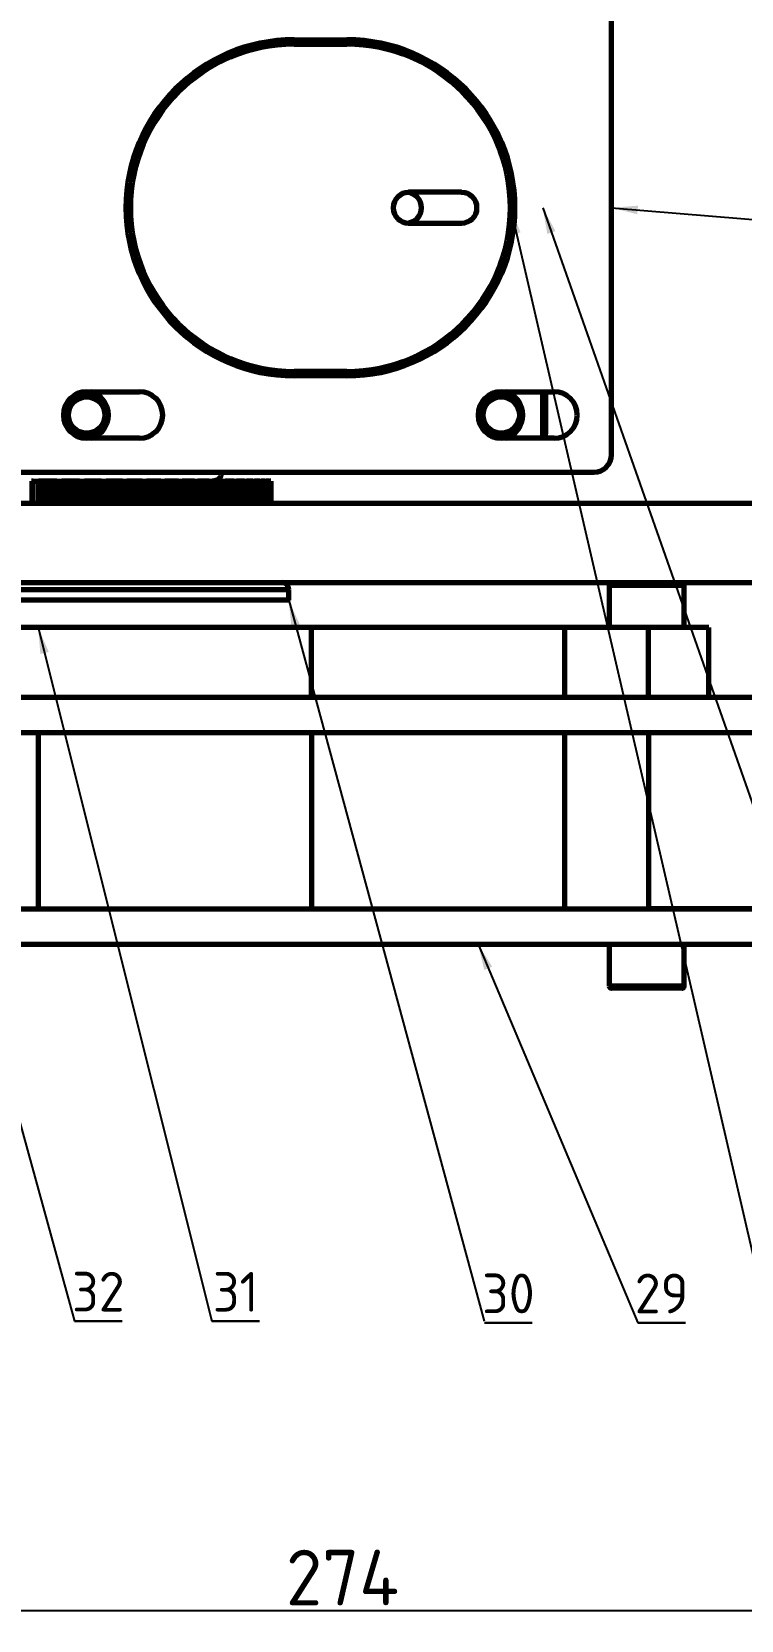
# Model space of a CAD drawing. Header units: millimetres. Extents: x -419 to 9215, y 1224 to 3301.
# Drawn here: x -126.1 to -36.7, y 1613.1 to 1813.2 of the extents above; entities that cross this region are included whole.
import ezdxf

# ---------------------------------------------------------------- set-up
doc = ezdxf.new("R2010")
doc.units = ezdxf.units.MM
doc.layers.add('0.3mm', color=240, linetype='Continuous', lineweight=30)
doc.layers.add('0.7mm', color=7, linetype='Continuous', lineweight=70)
doc.styles.get("Standard").update_dxf_attribs({"font": 'arial.ttf'})
doc.dimstyles.new('ISO-25', dxfattribs={"dimtxt": 2.5, "dimasz": 5, "dimexe": 1.25, "dimexo": 0.625, "dimtad": 1, "dimdec": 0, "dimtxsty": 'Standard', "dimcen": 2.5, "dimadec": 0, "dimazin": 0, "dimtfac": 1, "dimtdec": 0, "dimtmove": 0, "dimatfit": 3, "dimfxl": 1, "dimarcsym": 0})
doc.dimstyles.new('SLDDIMSTYLE0', dxfattribs={"dimtxt": 0.18, "dimasz": 3.302, "dimexe": 0, "dimexo": 0.0625, "dimgap": 0, "dimtad": 0, "dimtih": 1, "dimtoh": 1, "dimdec": 0, "dimrnd": 1e-09, "dimzin": 0, "dimdsep": 46, "dimtxsty": 'Standard', "dimsah": 1, "dimcen": 0.09, "dimadec": 0, "dimazin": 0, "dimtfac": 3.302, "dimtdec": 0, "dimtofl": 0, "dimtmove": 0, "dimatfit": 3, "dimfxl": 1, "dimfrac": 2, "dimtolj": 1, "dimtzin": 0, "dimarcsym": 0})

# ---------------------------------------------------------------- blocks, each defined once
blk = doc.blocks.new('*D69')
at = {"layer": '0.3mm', "color": 0, "lineweight": -2, "transparency": 16777216}
for p, q in [((-224.17, 1697.63), (-224.17, 1613.06)), ((50.28, 1697.63), (50.28, 1613.06)), ((-219.17, 1614.31), (45.28, 1614.31))]:
    blk.add_line(p, q, dxfattribs=at)
at = {"layer": '0.3mm', "color": 0, "lineweight": 211, "transparency": 16777216}
for points in [[(-219.17, 1615.15), (-219.17, 1613.48), (-224.17, 1614.31)], [(45.28, 1615.15), (45.28, 1613.48), (50.28, 1614.31)]]:
    blk.add_solid(points, dxfattribs=at)
at = {"layer": 'Defpoints', "color": 0, "lineweight": 211, "transparency": 16777216}
for p in [(-224.17, 1698.25), (50.28, 1698.25), (50.28, 1614.31)]:
    blk.add_point(p, dxfattribs=at)
at = {"layer": '0.3mm', "color": 0, "transparency": 16777216, "insert": (-86.94, 1618.44), "char_height": 2.5, "attachment_point": 5}
blk.add_mtext('{\\fTCVN 7284|b0|i0|c0|p34;\\H2.8x;274}', dxfattribs=at)

msp = doc.modelspace()

# ---------------------------------------------------------------- linework, layer by layer
at = {"layer": '0.3mm'}
for p, q in [((-114.7, 1650.76), (-120.7, 1650.76)), ((-97.39, 1650.74), (-103.39, 1650.74)), ((-63.04, 1650.53), (-69.04, 1650.53)), ((-43.74, 1650.53), (-49.74, 1650.53))]:
    msp.add_line(p, q, dxfattribs=at)
at = {"layer": '0.7mm', "color": 7, "linetype": 'Continuous', "lineweight": 70}
for p, q in [((-53.05, 1759.92), (-53.05, 1822.14)), ((-93.05, 1812.2), (-86.39, 1812.2)), ((-93.05, 1811.64), (-86.39, 1811.64)), ((-99.85, 1810.49), (-101.15, 1810.59)), ((-99.77, 1811.1), (-99.7, 1810.54)), ((-71.94, 1792.98), (-78.61, 1792.98)), ((-78.61, 1789.09), (-71.94, 1789.09)), ((-99.85, 1771.57), (-101.15, 1771.47)), ((-86.39, 1770.42), (-93.05, 1770.42)), ((-86.39, 1769.86), (-93.05, 1769.86)), ((-119.17, 1767.84), (-112.5, 1767.84)), ((-66.94, 1767.84), (-60.28, 1767.84)), ((-61.72, 1762), (-61.72, 1767.84)), ((-61.39, 1767.84), (-61.39, 1762.7)), ((-117.25, 1762.91), (-116.9, 1763.31)), ((-65.03, 1762.91), (-64.68, 1763.31)), ((-112.5, 1762), (-119.17, 1762)), ((-60.28, 1762), (-66.94, 1762)), ((-209.72, 1757.7), (-55.28, 1757.7)), ((-102.22, 1757.7), (-102.22, 1757.48)), ((-126.06, 1756.59), (-126.13, 1756.59)), ((-126.06, 1756.59), (-126.06, 1753.81)), ((-125.98, 1756.59), (-126.06, 1756.59)), ((-125.98, 1756.59), (-125.98, 1753.81)), ((-125.9, 1756.59), (-125.98, 1756.59)), ((-125.9, 1753.81), (-125.9, 1756.59)), ((-125.9, 1756.59), (-125.24, 1756.59)), ((-125.24, 1756.59), (-125.24, 1753.81)), ((-125.17, 1756.59), (-125.24, 1756.59)), ((-125.17, 1756.59), (-125.17, 1753.81)), ((-125.12, 1756.59), (-125.17, 1756.59)), ((-125.12, 1756.59), (-125.12, 1753.81)), ((-125.11, 1756.59), (-125.12, 1756.59)), ((-125.11, 1756.59), (-125.11, 1753.81)), ((-125.08, 1756.59), (-125.11, 1756.59)), ((-125.08, 1756.59), (-125.08, 1753.81)), ((-124.96, 1756.59), (-125.08, 1756.59)), ((-124.96, 1756.59), (-124.96, 1753.81)), ((-124.82, 1756.59), (-124.96, 1756.59)), ((-124.82, 1756.59), (-124.82, 1753.81)), ((-124.66, 1756.59), (-124.82, 1756.59)), ((-124.66, 1756.59), (-124.66, 1753.81)), ((-124.48, 1756.59), (-124.66, 1756.59)), ((-124.48, 1756.59), (-124.48, 1753.81)), ((-124.29, 1756.59), (-124.48, 1756.59)), ((-124.29, 1756.59), (-124.29, 1753.81)), ((-124.09, 1756.59), (-124.29, 1756.59)), ((-124.09, 1756.59), (-124.09, 1753.81)), ((-123.89, 1756.59), (-124.09, 1756.59)), ((-123.89, 1756.59), (-123.89, 1753.81)), ((-123.69, 1756.59), (-123.89, 1756.59)), ((-123.69, 1756.59), (-123.69, 1753.81)), ((-123.51, 1756.59), (-123.69, 1756.59)), ((-123.51, 1756.59), (-123.51, 1753.81)), ((-123.36, 1756.59), (-123.51, 1756.59)), ((-123.36, 1756.59), (-123.36, 1753.81)), ((-123.22, 1756.59), (-123.36, 1756.59)), ((-123.22, 1756.59), (-123.22, 1753.81)), ((-123.16, 1756.59), (-123.22, 1756.59)), ((-123.16, 1756.59), (-123.16, 1753.81)), ((-123.09, 1756.59), (-123.16, 1756.59)), ((-123.09, 1756.59), (-123.09, 1753.81)), ((-123.01, 1756.59), (-123.09, 1756.59)), ((-123.01, 1756.59), (-123.01, 1753.81)), ((-122.93, 1756.59), (-123.01, 1756.59)), ((-122.93, 1753.81), (-122.93, 1756.59)), ((-122.93, 1756.59), (-122.29, 1756.59)), ((-122.29, 1756.59), (-122.29, 1753.81)), ((-122.22, 1756.59), (-122.29, 1756.59)), ((-122.22, 1756.59), (-122.22, 1753.81)), ((-122.18, 1756.59), (-122.22, 1756.59)), ((-122.18, 1756.59), (-122.18, 1753.81)), ((-122.17, 1756.59), (-122.18, 1756.59)), ((-122.17, 1756.59), (-122.17, 1753.81)), ((-122.11, 1756.59), (-122.17, 1756.59)), ((-122.11, 1756.59), (-122.11, 1753.81)), ((-121.98, 1756.59), (-122.11, 1756.59)), ((-121.98, 1756.59), (-121.98, 1753.81)), ((-121.82, 1756.59), (-121.98, 1756.59)), ((-121.82, 1756.59), (-121.82, 1753.81)), ((-121.65, 1756.59), (-121.82, 1756.59)), ((-121.65, 1756.59), (-121.65, 1753.81)), ((-121.46, 1756.59), (-121.65, 1756.59)), ((-121.46, 1756.59), (-121.46, 1753.81)), ((-121.26, 1756.59), (-121.46, 1756.59)), ((-121.26, 1756.59), (-121.26, 1753.81)), ((-121.06, 1756.59), (-121.26, 1756.59)), ((-121.06, 1756.59), (-121.06, 1753.81)), ((-120.85, 1756.59), (-121.06, 1756.59)), ((-120.85, 1756.59), (-120.85, 1753.81)), ((-120.67, 1756.59), (-120.85, 1756.59)), ((-120.67, 1756.59), (-120.67, 1753.81)), ((-120.5, 1756.59), (-120.67, 1756.59)), ((-120.5, 1756.59), (-120.5, 1753.81)), ((-120.36, 1756.59), (-120.5, 1756.59)), ((-120.36, 1756.59), (-120.36, 1753.81)), ((-120.29, 1756.59), (-120.36, 1756.59)), ((-120.29, 1756.59), (-120.29, 1753.81)), ((-120.22, 1756.59), (-120.29, 1756.59)), ((-120.22, 1756.59), (-120.22, 1753.81)), ((-120.14, 1756.59), (-120.22, 1756.59)), ((-120.14, 1756.59), (-120.14, 1753.81)), ((-120.06, 1756.59), (-120.14, 1756.59)), ((-120.06, 1753.81), (-120.06, 1756.59)), ((-120.06, 1756.59), (-119.44, 1756.59)), ((-119.44, 1756.59), (-119.44, 1753.81)), ((-119.38, 1756.59), (-119.44, 1756.59)), ((-119.38, 1756.59), (-119.38, 1753.81)), ((-119.34, 1756.59), (-119.38, 1756.59)), ((-119.34, 1756.59), (-119.34, 1753.81)), ((-119.34, 1756.59), (-119.34, 1753.81)), ((-119.34, 1756.59), (-119.34, 1756.59)), ((-119.24, 1756.59), (-119.34, 1756.59)), ((-119.24, 1756.59), (-119.24, 1753.81)), ((-119.09, 1756.59), (-119.24, 1756.59)), ((-119.09, 1756.59), (-119.09, 1753.81)), ((-118.92, 1756.59), (-119.09, 1756.59)), ((-118.92, 1756.59), (-118.92, 1753.81)), ((-118.74, 1756.59), (-118.92, 1756.59)), ((-118.74, 1756.59), (-118.74, 1753.81)), ((-118.54, 1756.59), (-118.74, 1756.59)), ((-118.54, 1756.59), (-118.54, 1753.81)), ((-118.34, 1756.59), (-118.54, 1756.59)), ((-118.34, 1756.59), (-118.34, 1753.81)), ((-118.13, 1756.59), (-118.34, 1756.59)), ((-118.13, 1756.59), (-118.13, 1753.81)), ((-117.93, 1756.59), (-118.13, 1756.59)), ((-117.93, 1756.59), (-117.93, 1753.81)), ((-117.75, 1756.59), (-117.93, 1756.59)), ((-117.75, 1756.59), (-117.75, 1753.81)), ((-117.6, 1756.59), (-117.75, 1756.59)), ((-117.6, 1756.59), (-117.6, 1753.81)), ((-117.53, 1756.59), (-117.6, 1756.59)), ((-117.53, 1756.59), (-117.53, 1753.81)), ((-117.45, 1756.59), (-117.53, 1756.59)), ((-117.45, 1756.59), (-117.45, 1753.81)), ((-117.38, 1756.59), (-117.45, 1756.59)), ((-117.38, 1756.59), (-117.38, 1753.81)), ((-117.3, 1756.59), (-117.38, 1756.59)), ((-117.3, 1753.81), (-117.3, 1756.59)), ((-117.3, 1756.59), (-116.71, 1756.59)), ((-116.71, 1756.59), (-116.71, 1753.81)), ((-116.65, 1756.59), (-116.71, 1756.59)), ((-116.65, 1756.59), (-116.65, 1753.81)), ((-116.62, 1756.59), (-116.65, 1756.59)), ((-116.62, 1756.59), (-116.62, 1753.81)), ((-116.62, 1756.59), (-116.62, 1753.81)), ((-116.62, 1756.59), (-116.62, 1756.59)), ((-116.62, 1756.59), (-116.62, 1753.81)), ((-116.62, 1756.59), (-116.62, 1756.59)), ((-116.48, 1756.59), (-116.62, 1756.59)), ((-116.48, 1756.59), (-116.48, 1753.81)), ((-116.31, 1756.59), (-116.48, 1756.59)), ((-116.31, 1756.59), (-116.31, 1753.81)), ((-116.13, 1756.59), (-116.31, 1756.59)), ((-116.13, 1756.59), (-116.13, 1753.81)), ((-115.94, 1756.59), (-116.13, 1756.59)), ((-115.94, 1756.59), (-115.94, 1753.81)), ((-115.74, 1756.59), (-115.94, 1756.59)), ((-115.74, 1756.59), (-115.74, 1753.81)), ((-115.52, 1756.59), (-115.74, 1756.59)), ((-115.52, 1756.59), (-115.52, 1753.81)), ((-115.32, 1756.59), (-115.52, 1756.59)), ((-115.32, 1756.59), (-115.32, 1753.81)), ((-115.13, 1756.59), (-115.32, 1756.59)), ((-115.13, 1756.59), (-115.13, 1753.81)), ((-114.97, 1756.59), (-115.13, 1756.59)), ((-114.97, 1756.59), (-114.97, 1753.81)), ((-114.9, 1756.59), (-114.97, 1756.59)), ((-114.9, 1756.59), (-114.9, 1753.81)), ((-114.82, 1756.59), (-114.9, 1756.59)), ((-114.82, 1756.59), (-114.82, 1753.81)), ((-114.74, 1756.59), (-114.82, 1756.59)), ((-114.74, 1756.59), (-114.74, 1753.81)), ((-114.66, 1756.59), (-114.74, 1756.59)), ((-114.66, 1753.81), (-114.66, 1756.59)), ((-114.66, 1756.59), (-114.1, 1756.59)), ((-114.1, 1756.59), (-114.1, 1753.81)), ((-114.05, 1756.59), (-114.1, 1756.59)), ((-114.05, 1756.59), (-114.05, 1753.81)), ((-114.03, 1756.59), (-114.05, 1756.59)), ((-114.03, 1756.59), (-114.03, 1753.81)), ((-113.99, 1756.59), (-114.03, 1756.59)), ((-113.99, 1756.59), (-113.99, 1753.81)), ((-113.84, 1756.59), (-113.99, 1756.59)), ((-113.84, 1756.59), (-113.84, 1753.81)), ((-113.66, 1756.59), (-113.84, 1756.59)), ((-113.66, 1756.59), (-113.66, 1753.81)), ((-113.47, 1756.59), (-113.66, 1756.59)), ((-113.47, 1756.59), (-113.47, 1753.81)), ((-113.27, 1756.59), (-113.47, 1756.59)), ((-113.27, 1756.59), (-113.27, 1753.81)), ((-113.04, 1756.59), (-113.27, 1756.59)), ((-113.04, 1756.59), (-113.04, 1753.81)), ((-112.84, 1756.59), (-113.04, 1756.59)), ((-112.84, 1756.59), (-112.84, 1753.81)), ((-112.64, 1756.59), (-112.84, 1756.59)), ((-112.64, 1756.59), (-112.64, 1753.81)), ((-112.47, 1756.59), (-112.64, 1756.59)), ((-112.47, 1756.59), (-112.47, 1753.81)), ((-112.4, 1756.59), (-112.47, 1756.59)), ((-112.4, 1756.59), (-112.4, 1753.81)), ((-112.32, 1756.59), (-112.4, 1756.59)), ((-112.32, 1756.59), (-112.32, 1753.81)), ((-112.24, 1756.59), (-112.32, 1756.59)), ((-112.24, 1756.59), (-112.24, 1753.81)), ((-112.17, 1756.59), (-112.24, 1756.59)), ((-112.17, 1753.81), (-112.17, 1756.59)), ((-112.17, 1756.59), (-111.64, 1756.59)), ((-111.64, 1756.59), (-111.64, 1753.81)), ((-111.59, 1756.59), (-111.64, 1756.59)), ((-111.59, 1756.59), (-111.59, 1753.81)), ((-111.57, 1756.59), (-111.59, 1756.59)), ((-111.57, 1756.59), (-111.57, 1753.81)), ((-111.5, 1756.59), (-111.57, 1756.59)), ((-111.5, 1756.59), (-111.5, 1753.81)), ((-111.33, 1756.59), (-111.5, 1756.59)), ((-111.33, 1756.59), (-111.33, 1753.81)), ((-111.14, 1756.59), (-111.33, 1756.59)), ((-111.14, 1756.59), (-111.14, 1753.81)), ((-110.94, 1756.59), (-111.14, 1756.59)), ((-110.94, 1756.59), (-110.94, 1753.81)), ((-110.71, 1756.59), (-110.94, 1756.59)), ((-110.71, 1756.59), (-110.71, 1753.81)), ((-110.5, 1756.59), (-110.71, 1756.59)), ((-110.5, 1756.59), (-110.5, 1753.81)), ((-110.3, 1756.59), (-110.5, 1756.59)), ((-110.3, 1756.59), (-110.3, 1753.81)), ((-110.12, 1756.59), (-110.3, 1756.59)), ((-110.12, 1756.59), (-110.12, 1753.81)), ((-110.04, 1756.59), (-110.12, 1756.59)), ((-110.04, 1756.59), (-110.04, 1753.81)), ((-109.96, 1756.59), (-110.04, 1756.59)), ((-109.96, 1756.59), (-109.96, 1753.81)), ((-109.89, 1756.59), (-109.96, 1756.59)), ((-109.89, 1756.59), (-109.89, 1753.81)), ((-109.81, 1756.59), (-109.89, 1756.59)), ((-109.81, 1753.81), (-109.81, 1756.59)), ((-109.81, 1756.59), (-109.32, 1756.59)), ((-109.32, 1756.59), (-109.32, 1753.81)), ((-109.27, 1756.59), (-109.32, 1756.59)), ((-109.27, 1756.59), (-109.27, 1753.81)), ((-109.26, 1756.59), (-109.27, 1756.59)), ((-109.26, 1756.59), (-109.26, 1753.81)), ((-109.14, 1756.59), (-109.26, 1756.59)), ((-109.14, 1756.59), (-109.14, 1753.81)), ((-108.96, 1756.59), (-109.14, 1756.59)), ((-108.96, 1756.59), (-108.96, 1753.81)), ((-108.76, 1756.59), (-108.96, 1756.59)), ((-108.76, 1756.59), (-108.76, 1753.81)), ((-108.53, 1756.59), (-108.76, 1756.59)), ((-108.53, 1756.59), (-108.53, 1753.81)), ((-108.32, 1756.59), (-108.53, 1756.59)), ((-108.32, 1756.59), (-108.32, 1753.81)), ((-108.11, 1756.59), (-108.32, 1756.59)), ((-108.11, 1756.59), (-108.11, 1753.81)), ((-107.92, 1756.59), (-108.11, 1756.59)), ((-107.92, 1756.59), (-107.92, 1753.81)), ((-107.84, 1756.59), (-107.92, 1756.59)), ((-107.84, 1756.59), (-107.84, 1753.81)), ((-107.76, 1756.59), (-107.84, 1756.59)), ((-107.76, 1756.59), (-107.76, 1753.81)), ((-107.69, 1756.59), (-107.76, 1756.59)), ((-107.69, 1756.59), (-107.69, 1753.81)), ((-107.62, 1756.59), (-107.69, 1756.59)), ((-107.62, 1753.81), (-107.62, 1756.59)), ((-107.62, 1756.59), (-107.16, 1756.59)), ((-107.16, 1756.59), (-107.16, 1753.81)), ((-107.12, 1756.59), (-107.16, 1756.59)), ((-107.12, 1756.59), (-107.12, 1753.81)), ((-107.11, 1756.59), (-107.12, 1756.59)), ((-107.11, 1756.59), (-107.11, 1753.81)), ((-106.94, 1756.59), (-107.11, 1756.59)), ((-106.94, 1756.59), (-106.94, 1753.81)), ((-106.74, 1756.59), (-106.94, 1756.59)), ((-106.74, 1756.59), (-106.74, 1753.81)), ((-106.52, 1756.59), (-106.74, 1756.59)), ((-106.52, 1756.59), (-106.52, 1753.81)), ((-106.3, 1756.59), (-106.52, 1756.59)), ((-106.3, 1756.59), (-106.3, 1753.81)), ((-106.09, 1756.59), (-106.3, 1756.59)), ((-106.09, 1756.59), (-106.09, 1753.81)), ((-105.89, 1756.59), (-106.09, 1756.59)), ((-105.89, 1756.59), (-105.89, 1753.81)), ((-105.81, 1756.59), (-105.89, 1756.59)), ((-105.81, 1756.59), (-105.81, 1753.81)), ((-105.73, 1756.59), (-105.81, 1756.59)), ((-105.73, 1756.59), (-105.73, 1753.81)), ((-105.66, 1756.59), (-105.73, 1756.59)), ((-105.66, 1756.59), (-105.66, 1753.81)), ((-105.59, 1756.59), (-105.66, 1756.59)), ((-105.59, 1753.81), (-105.59, 1756.59)), ((-105.59, 1756.59), (-105.17, 1756.59)), ((-105.17, 1756.59), (-105.17, 1753.81)), ((-105.13, 1756.59), (-105.17, 1756.59)), ((-105.13, 1756.59), (-105.13, 1753.81)), ((-105.13, 1756.59), (-105.13, 1753.81)), ((-105.13, 1756.59), (-105.13, 1756.59)), ((-105.09, 1756.59), (-105.13, 1756.59)), ((-105.09, 1756.59), (-105.09, 1753.81)), ((-104.9, 1756.59), (-105.09, 1756.59)), ((-104.9, 1756.59), (-104.9, 1753.81)), ((-104.67, 1756.59), (-104.9, 1756.59)), ((-104.67, 1756.59), (-104.67, 1753.81)), ((-104.45, 1756.59), (-104.67, 1756.59)), ((-104.45, 1756.59), (-104.45, 1753.81)), ((-104.23, 1756.59), (-104.45, 1756.59)), ((-104.23, 1756.59), (-104.23, 1753.81)), ((-104.03, 1756.59), (-104.23, 1756.59)), ((-104.03, 1756.59), (-104.03, 1753.81)), ((-103.95, 1756.59), (-104.03, 1756.59)), ((-103.95, 1756.59), (-103.95, 1753.81)), ((-103.87, 1756.59), (-103.95, 1756.59)), ((-103.87, 1756.59), (-103.87, 1753.81)), ((-103.8, 1756.59), (-103.87, 1756.59)), ((-103.8, 1756.59), (-103.8, 1753.81)), ((-103.74, 1756.59), (-103.8, 1756.59)), ((-103.74, 1753.81), (-103.74, 1756.59)), ((-103.74, 1756.59), (-103.35, 1756.59)), ((-103.35, 1756.59), (-103.35, 1753.81)), ((-103.33, 1756.59), (-103.35, 1756.59)), ((-103.33, 1756.59), (-103.33, 1753.81)), ((-103.23, 1756.59), (-103.33, 1756.59)), ((-103.23, 1756.59), (-103.23, 1753.81)), ((-103, 1756.59), (-103.23, 1756.59)), ((-103, 1756.59), (-103, 1753.81)), ((-102.78, 1756.59), (-103, 1756.59)), ((-102.78, 1756.59), (-102.78, 1753.81)), ((-102.56, 1756.59), (-102.78, 1756.59)), ((-102.56, 1756.59), (-102.56, 1753.81)), ((-102.36, 1756.59), (-102.56, 1756.59)), ((-102.36, 1756.59), (-102.36, 1753.81)), ((-102.27, 1756.59), (-102.36, 1756.59)), ((-102.27, 1756.59), (-102.27, 1753.81)), ((-102.19, 1756.59), (-102.27, 1756.59)), ((-102.19, 1756.59), (-102.19, 1753.81)), ((-102.12, 1756.59), (-102.19, 1756.59)), ((-102.12, 1756.59), (-102.12, 1753.81)), ((-102.07, 1756.59), (-102.12, 1756.59)), ((-102.07, 1753.81), (-102.07, 1756.59)), ((-102.07, 1756.59), (-101.72, 1756.59)), ((-101.72, 1756.59), (-101.72, 1753.81)), ((-101.7, 1756.59), (-101.72, 1756.59)), ((-101.7, 1756.59), (-101.7, 1753.81)), ((-101.52, 1756.59), (-101.7, 1756.59)), ((-101.52, 1756.59), (-101.52, 1753.81)), ((-101.3, 1756.59), (-101.52, 1756.59)), ((-101.3, 1756.59), (-101.3, 1753.81)), ((-101.08, 1756.59), (-101.3, 1756.59)), ((-101.08, 1756.59), (-101.08, 1753.81)), ((-100.87, 1756.59), (-101.08, 1756.59)), ((-100.87, 1756.59), (-100.87, 1753.81)), ((-100.78, 1756.59), (-100.87, 1756.59)), ((-100.78, 1756.59), (-100.78, 1753.81)), ((-100.7, 1756.59), (-100.78, 1756.59)), ((-100.7, 1756.59), (-100.7, 1753.81)), ((-100.64, 1756.59), (-100.7, 1756.59)), ((-100.64, 1756.59), (-100.64, 1753.81)), ((-100.59, 1756.59), (-100.64, 1756.59)), ((-100.59, 1753.81), (-100.59, 1756.59)), ((-100.59, 1756.59), (-100.29, 1756.59)), ((-100.29, 1756.59), (-100.29, 1753.81)), ((-100.27, 1756.59), (-100.29, 1756.59)), ((-100.27, 1756.59), (-100.27, 1753.81)), ((-100.23, 1756.59), (-100.27, 1756.59)), ((-100.23, 1756.59), (-100.23, 1753.81)), ((-100.01, 1756.59), (-100.23, 1756.59)), ((-100.01, 1756.59), (-100.01, 1753.81)), ((-99.79, 1756.59), (-100.01, 1756.59)), ((-99.79, 1756.59), (-99.79, 1753.81)), ((-99.57, 1756.59), (-99.79, 1756.59)), ((-99.57, 1756.59), (-99.57, 1753.81)), ((-99.49, 1756.59), (-99.57, 1756.59)), ((-99.49, 1756.59), (-99.49, 1753.81)), ((-99.41, 1756.59), (-99.49, 1756.59)), ((-99.41, 1756.59), (-99.41, 1753.81)), ((-99.35, 1756.59), (-99.41, 1756.59)), ((-99.35, 1756.59), (-99.35, 1753.81)), ((-99.3, 1756.59), (-99.35, 1756.59)), ((-99.3, 1753.81), (-99.3, 1756.59)), ((-99.3, 1756.59), (-99.04, 1756.59)), ((-99.04, 1756.59), (-99.04, 1753.81)), ((-99.03, 1756.59), (-99.04, 1756.59)), ((-99.03, 1756.59), (-99.03, 1753.81)), ((-98.92, 1756.59), (-99.03, 1756.59)), ((-98.92, 1756.59), (-98.92, 1753.81)), ((-98.7, 1756.59), (-98.92, 1756.59)), ((-98.7, 1756.59), (-98.7, 1753.81)), ((-98.48, 1756.59), (-98.7, 1756.59)), ((-98.48, 1756.59), (-98.48, 1753.81)), ((-98.39, 1756.59), (-98.48, 1756.59)), ((-98.39, 1756.59), (-98.39, 1753.81)), ((-98.32, 1756.59), (-98.39, 1756.59)), ((-98.32, 1756.59), (-98.32, 1753.81)), ((-98.26, 1756.59), (-98.32, 1756.59)), ((-98.26, 1756.59), (-98.26, 1753.81)), ((-98.22, 1756.59), (-98.26, 1756.59)), ((-98.22, 1753.81), (-98.22, 1756.59)), ((-98.22, 1756.59), (-98.01, 1756.59)), ((-98.01, 1756.59), (-98.01, 1753.81)), ((-98, 1756.59), (-98.01, 1756.59)), ((-98, 1756.59), (-98, 1753.81)), ((-97.81, 1756.59), (-98, 1756.59)), ((-97.81, 1756.59), (-97.81, 1753.81)), ((-97.59, 1756.59), (-97.81, 1756.59)), ((-97.59, 1756.59), (-97.59, 1753.81)), ((-97.5, 1756.59), (-97.59, 1756.59)), ((-97.5, 1756.59), (-97.5, 1753.81)), ((-97.43, 1756.59), (-97.5, 1756.59)), ((-97.43, 1756.59), (-97.43, 1753.81)), ((-97.38, 1756.59), (-97.43, 1756.59)), ((-97.38, 1756.59), (-97.38, 1753.81)), ((-97.34, 1756.59), (-97.38, 1756.59)), ((-97.34, 1753.81), (-97.34, 1756.59)), ((-97.34, 1756.59), (-97.17, 1756.59)), ((-97.17, 1756.59), (-97.17, 1753.81)), ((-97.17, 1756.59), (-97.17, 1753.81)), ((-97.17, 1756.59), (-97.17, 1756.59)), ((-97.13, 1756.59), (-97.17, 1756.59)), ((-97.13, 1756.59), (-97.13, 1753.81)), ((-96.91, 1756.59), (-97.13, 1756.59)), ((-96.91, 1756.59), (-96.91, 1753.81)), ((-96.83, 1756.59), (-96.91, 1756.59)), ((-96.83, 1756.59), (-96.83, 1753.81)), ((-96.76, 1756.59), (-96.83, 1756.59)), ((-96.76, 1756.59), (-96.76, 1753.81)), ((-96.7, 1756.59), (-96.76, 1756.59)), ((-96.7, 1756.59), (-96.7, 1753.81)), ((-96.67, 1756.59), (-96.7, 1756.59)), ((-96.67, 1753.81), (-96.67, 1756.59)), ((-96.67, 1756.59), (-96.55, 1756.59)), ((-96.55, 1756.59), (-96.55, 1753.81)), ((-96.45, 1756.59), (-96.55, 1756.59)), ((-96.45, 1756.59), (-96.45, 1753.81)), ((-96.36, 1756.59), (-96.45, 1756.59)), ((-96.36, 1756.59), (-96.36, 1753.81)), ((-96.29, 1756.59), (-96.36, 1756.59)), ((-96.29, 1756.59), (-96.29, 1753.81)), ((-96.24, 1756.59), (-96.29, 1756.59)), ((-96.24, 1756.59), (-96.24, 1753.81)), ((-96.22, 1756.59), (-96.24, 1756.59)), ((-96.22, 1753.81), (-96.22, 1756.59)), ((-96.22, 1756.59), (-96.15, 1756.59)), ((-96.15, 1756.59), (-96.15, 1753.81)), ((-96.11, 1756.59), (-96.15, 1756.59)), ((-96.11, 1756.59), (-96.11, 1753.81)), ((-96.04, 1756.59), (-96.11, 1756.59)), ((-96.04, 1756.59), (-96.04, 1753.81)), ((-96, 1756.59), (-96.04, 1756.59)), ((-96, 1756.59), (-96, 1753.81)), ((-95.98, 1756.59), (-96, 1756.59)), ((-95.98, 1753.81), (-95.98, 1756.59)), ((-95.98, 1756.59), (-95.95, 1756.59)), ((-95.95, 1756.59), (-95.95, 1753.81)), ((-132.21, 1753.81), (-29.17, 1753.81)), ((-132.21, 1743.81), (-29.17, 1743.81)), ((-53.33, 1743.42), (-53.33, 1738.14)), ((-53.05, 1743.7), (-48.61, 1743.7)), ((-48.61, 1743.7), (-44.17, 1743.7)), ((-43.89, 1738.14), (-43.89, 1743.42)), ((-93.72, 1741.59), (-199.06, 1741.59)), ((-93.72, 1741.59), (-93.72, 1742.92)), ((-90.83, 1738.14), (-159.72, 1738.14)), ((-90.83, 1729.36), (-90.83, 1738.14)), ((-58.97, 1738.14), (-90.83, 1738.14)), ((-58.97, 1738.14), (-58.97, 1729.36)), ((-48.38, 1738.14), (-58.97, 1738.14)), ((-48.38, 1729.36), (-48.38, 1738.14)), ((-40.8, 1738.14), (-48.38, 1738.14)), ((-40.8, 1729.36), (-40.8, 1738.14)), ((-221.94, 1729.36), (48.06, 1729.36)), ((-221.94, 1724.92), (48.06, 1724.92)), ((-125.28, 1724.92), (-125.28, 1702.7)), ((-90.83, 1724.92), (-90.83, 1702.7)), ((-58.97, 1724.92), (-58.97, 1702.7)), ((-48.38, 1724.92), (-48.38, 1702.7)), ((-48.38, 1724.92), (48.06, 1724.92)), ((-221.94, 1702.7), (48.06, 1702.7)), ((48.06, 1702.7), (-48.38, 1702.7)), ((-221.94, 1698.25), (48.06, 1698.25)), ((-53.33, 1698.25), (-53.33, 1692.98)), ((-43.89, 1692.98), (-43.89, 1698.25)), ((-44.17, 1692.7), (-53.05, 1692.7))]:
    msp.add_line(p, q, dxfattribs=at)
at = {"layer": '0.7mm', "color": 8, "linetype": 'Continuous', "lineweight": 70}
for p, q in [((-48.61, 1743.42), (-53.33, 1743.42)), ((-43.89, 1743.42), (-48.61, 1743.42)), ((-199.06, 1742.92), (-93.72, 1742.92)), ((-53.33, 1692.98), (-43.89, 1692.98))]:
    msp.add_line(p, q, dxfattribs=at)
at = {"layer": '0.7mm', "color": 7, "linetype": 'Continuous', "lineweight": 70, "flags": 128}
msp.add_lwpolyline([(-61.39, 1762.7), (-61.45, 1762.05), (-61.46, 1762)], dxfattribs=at)
at = {"layer": '0.7mm', "color": 7, "linetype": 'Continuous', "lineweight": 70}
for centre, radius in [((-119.17, 1764.92), 2.33), ((-119.17, 1764.92), 2.28), ((-66.94, 1764.92), 2.33), ((-66.94, 1764.92), 2.28)]:
    msp.add_circle(centre, radius, dxfattribs=at)
for centre, radius, start, end in [((-93.05, 1791.03), 21.17, 90, 270), ((-93.05, 1791.03), 20.61, 90, 270), ((-86.39, 1791.03), 21.17, 270, 90), ((-86.39, 1791.03), 20.61, 270, 90), ((-78.61, 1791.03), 1.94, 90, 270), ((-78.94, 1791.03), 1.94, 274.9165, 85.0835), ((-71.94, 1791.03), 1.94, 270, 90), ((-119.17, 1764.92), 2.92, 90, 270), ((-119.17, 1764.92), 2.78, 35.4132, 313.591), ((-119.5, 1764.92), 3.06, 286.9885, 73.0115), ((-112.5, 1764.92), 2.92, 270, 90), ((-66.94, 1764.92), 2.92, 90, 270), ((-66.94, 1764.92), 2.78, 35.4132, 313.591), ((-67.28, 1764.92), 3.06, 286.9885, 73.0115), ((-60.28, 1764.92), 2.92, 270, 90), ((-55.28, 1759.92), 2.22, 270, 0), ((-94.6, 1742.92), 0.889, 0, 90), ((-53.05, 1743.42), 0.278, 90, 180), ((-44.17, 1743.42), 0.278, 0, 90), ((-53.05, 1692.98), 0.278, 180, 270), ((-44.17, 1692.98), 0.278, 270, 0)]:
    msp.add_arc(centre, radius, start, end, dxfattribs=at)
msp.add_open_spline([(-102.22, 1757.48), (-102.23, 1757.42), (-102.24, 1757.29), (-102.31, 1757.11), (-102.43, 1756.95), (-102.62, 1756.78), (-102.92, 1756.62), (-103.18, 1756.6), (-103.33, 1756.59)], degree=3, knots=[0, 0, 0, 0, 0.114249, 0.233999, 0.361479, 0.498509, 0.71116, 1, 1, 1, 1], dxfattribs=at)

# ---------------------------------------------------------------- texts
at = {"layer": '0.3mm', "char_height": 5, "attachment_point": 5}
for s, insert in [('{\\fTCVN 7284|b0|i0|c0|p34;32}', (-117.7, 1654.46)), ('{\\fTCVN 7284|b0|i0|c0|p34;31}', (-100.39, 1654.44)), ('{\\fTCVN 7284|b0|i0|c0|p34;30}', (-66.04, 1654.24)), ('{\\fTCVN 7284|b0|i0|c0|p34;29}', (-46.74, 1654.24))]:
    msp.add_mtext_dynamic_manual_height_columns(s, width=10.3446, gutter_width=12.5, heights=[0], dxfattribs=dict(at, insert=insert))

# ---------------------------------------------------------------- dimensions: what is measured, and where the dimension line sits
at = {"layer": '0.3mm'}
dim = msp.add_linear_dim(base=(50.28, 1614.31), p1=(-224.17, 1698.25), p2=(50.28, 1698.25), text='{\\fTCVN 7284|b0|i0|c0|p34;\\H2.8x;<>}', dimstyle='ISO-25', dxfattribs=at)
dim.commit()
dim.dimension.update_dxf_attribs({"geometry": '*D69', "text_midpoint": (-86.94, 1618.44)})

# ---------------------------------------------------------------- leaders
for points in [[(-53.05, 1791.03), (83.04, 1779.76)], [(-65.78, 1791.03), (-33.3, 1650.78)], [(-61.72, 1791.03), (-12.34, 1650.64)], [(-93.72, 1741.59), (-69.1, 1650.74)], [(-125.28, 1738.14), (-103.4, 1650.76)], [(-69.87, 1698.25), (-49.74, 1650.53)], [(-133.17, 1696.03), (-120.69, 1650.73)]]:
    msp.add_leader(points, dimstyle='SLDDIMSTYLE0', dxfattribs=at)

doc.saveas('drawing.dxf')
